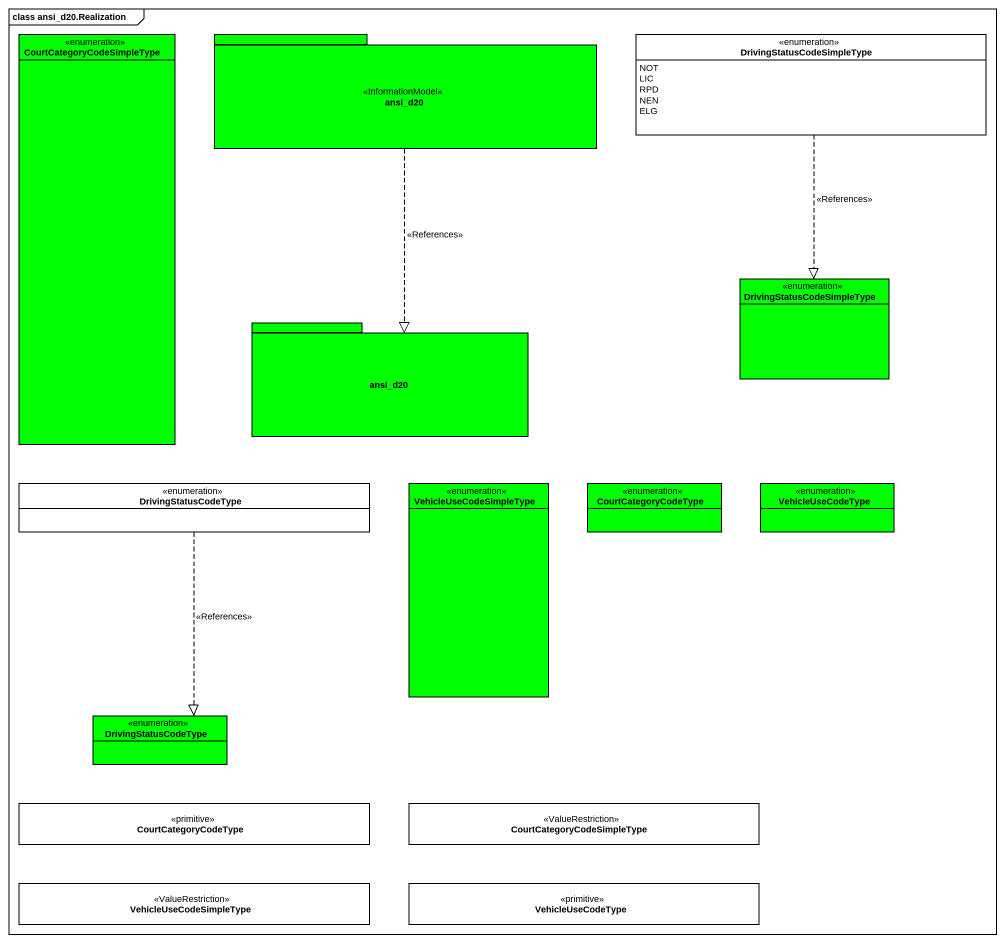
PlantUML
@startuml
mainframe class ansi_d20.Realization
hide circle
hide empty members
enum CourtCategoryCodeSimpleType #00FF00
package ansi_d20 <<InformationModel>> #00FF00 {
}
enum DrivingStatusCodeSimpleType {
  NOT
  LIC
  RPD
  NEN
  ELG
}
enum "DrivingStatusCodeSimpleType" as DrivingStatusCodeSimpleType_2 #00FF00
package "ansi_d20" as ansi_d20_2 #00FF00 {
}
enum DrivingStatusCodeType
enum VehicleUseCodeSimpleType #00FF00
enum CourtCategoryCodeType #00FF00
enum VehicleUseCodeType #00FF00
enum "DrivingStatusCodeType" as DrivingStatusCodeType_2 #00FF00
class "CourtCategoryCodeType" as CourtCategoryCodeType_2 <<primitive>>
class "CourtCategoryCodeSimpleType" as CourtCategoryCodeSimpleType_2 <<ValueRestriction>>
class "VehicleUseCodeSimpleType" as VehicleUseCodeSimpleType_2 <<ValueRestriction>>
class "VehicleUseCodeType" as VehicleUseCodeType_2 <<primitive>>
ansi_d20 ..|> ansi_d20_2 : <<References>>
DrivingStatusCodeSimpleType ..|> DrivingStatusCodeSimpleType_2 : <<References>>
DrivingStatusCodeType ..|> DrivingStatusCodeType_2 : <<References>>
@enduml
